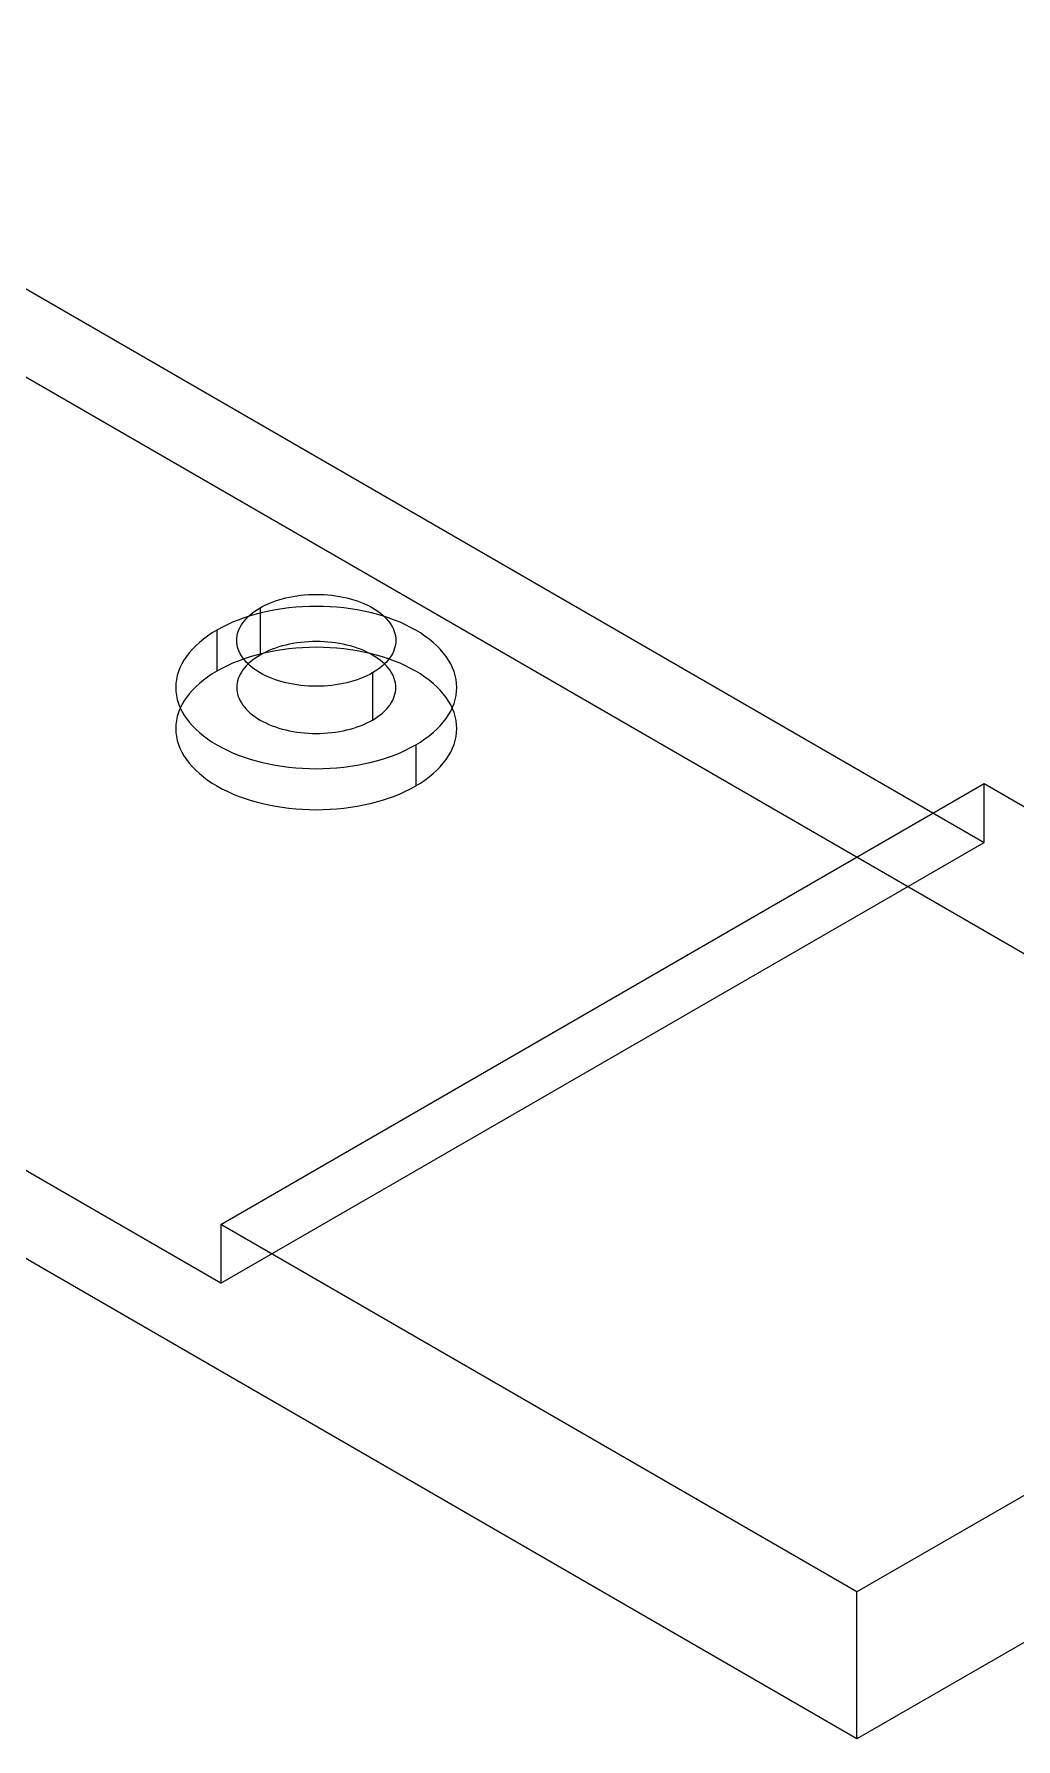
# Model space of a CAD drawing. Header units: inches. Extents: x 0.5 to 33.5, y 0.5 to 21.5.
# Drawn here: x 29.54 to 31.252, y 10.696 to 13.668 of the extents above; entities that cross this region are included whole.
import ezdxf

# ---------------------------------------------------------------- set-up
doc = ezdxf.new("R2010")
doc.units = ezdxf.units.IN
doc.header["$MEASUREMENT"] = 0

msp = doc.modelspace()

# ---------------------------------------------------------------- linework, layer by layer
at = {"layer": 'OUTLINE'}
for p, q in [((28.7562, 13.6675), (31.1964, 12.2587)), ((28.7562, 13.5138), (32.3056, 11.4646)), ((29.8654, 11.4902), (27.4252, 12.8991)), ((30.9746, 10.6961), (27.4252, 12.7454)), ((29.9915, 12.6875), (29.9981, 12.6885)), ((29.9981, 12.6885), (30.0047, 12.6894)), ((30.0047, 12.6894), (30.0114, 12.6901)), ((30.0114, 12.6901), (30.0182, 12.6905)), ((30.0182, 12.6905), (30.025, 12.6908)), ((30.025, 12.6908), (30.0318, 12.6909)), ((30.0318, 12.6909), (30.0386, 12.6908)), ((30.0386, 12.6908), (30.0454, 12.6905)), ((30.0454, 12.6905), (30.0521, 12.6901)), ((30.0521, 12.6901), (30.0588, 12.6894)), ((30.0588, 12.6894), (30.0655, 12.6885)), ((30.0655, 12.6885), (30.072, 12.6875)), ((29.9165, 12.6554), (29.9204, 12.6586)), ((29.9204, 12.6586), (29.9246, 12.6617)), ((29.9246, 12.6617), (29.929, 12.6646)), ((29.938, 12.6594), (29.927, 12.6566)), ((29.929, 12.6646), (29.9337, 12.6675)), ((29.9337, 12.6675), (29.9386, 12.6702)), ((29.9337, 12.6675), (29.9337, 12.5853)), ((29.9492, 12.6619), (29.938, 12.6594)), ((29.9386, 12.6702), (29.9438, 12.6728)), ((29.9438, 12.6728), (29.9492, 12.6752)), ((29.9492, 12.6752), (29.9547, 12.6774)), ((29.9606, 12.6641), (29.9492, 12.6619)), ((29.9547, 12.6774), (29.9605, 12.6795)), ((29.9605, 12.6795), (29.9664, 12.6815)), ((29.9722, 12.6659), (29.9606, 12.6641)), ((29.9664, 12.6815), (29.9725, 12.6832)), ((29.984, 12.6674), (29.9722, 12.6659)), ((29.9725, 12.6832), (29.9787, 12.6848)), ((29.9787, 12.6848), (29.985, 12.6863)), ((29.9958, 12.6686), (29.984, 12.6674)), ((29.985, 12.6863), (29.9915, 12.6875)), ((30.0077, 12.6695), (29.9958, 12.6686)), ((30.0197, 12.67), (30.0077, 12.6695)), ((30.0318, 12.6701), (30.0197, 12.67)), ((30.0438, 12.67), (30.0318, 12.6701)), ((30.0558, 12.6695), (30.0438, 12.67)), ((30.0677, 12.6686), (30.0558, 12.6695)), ((30.0796, 12.6674), (30.0677, 12.6686)), ((30.072, 12.6875), (30.0785, 12.6863)), ((30.0785, 12.6863), (30.0848, 12.6848)), ((30.0913, 12.6659), (30.0796, 12.6674)), ((30.0848, 12.6848), (30.091, 12.6832)), ((30.091, 12.6832), (30.0971, 12.6815)), ((30.1029, 12.6641), (30.0913, 12.6659)), ((30.0971, 12.6815), (30.1031, 12.6795)), ((30.1143, 12.6619), (30.1029, 12.6641)), ((30.1031, 12.6795), (30.1088, 12.6774)), ((30.1088, 12.6774), (30.1144, 12.6752)), ((30.1256, 12.6594), (30.1143, 12.6619)), ((30.1144, 12.6752), (30.1197, 12.6728)), ((30.1197, 12.6728), (30.1249, 12.6702)), ((30.1249, 12.6702), (30.1298, 12.6675)), ((30.1365, 12.6566), (30.1256, 12.6594)), ((30.1298, 12.6675), (30.1345, 12.6646)), ((30.1345, 12.6646), (30.139, 12.6617)), ((30.139, 12.6617), (30.1431, 12.6586)), ((30.1431, 12.6586), (30.1471, 12.6554)), ((29.8585, 12.6287), (29.8502, 12.6237)), ((29.8672, 12.6335), (29.8585, 12.6287)), ((29.8585, 12.6287), (29.8585, 12.5572)), ((29.8763, 12.638), (29.8672, 12.6335)), ((29.8858, 12.6423), (29.8763, 12.638)), ((29.8956, 12.6463), (29.8858, 12.6423)), ((29.9058, 12.65), (29.8956, 12.6463)), ((29.8958, 12.6265), (29.8973, 12.6303)), ((29.8973, 12.6303), (29.8991, 12.6341)), ((29.8991, 12.6341), (29.9012, 12.6378)), ((29.9012, 12.6378), (29.9037, 12.6415)), ((29.9037, 12.6415), (29.9064, 12.6451)), ((29.9162, 12.6534), (29.9058, 12.65)), ((29.9064, 12.6451), (29.9095, 12.6486)), ((29.9095, 12.6486), (29.9128, 12.652)), ((29.9128, 12.652), (29.9165, 12.6554)), ((29.927, 12.6566), (29.9162, 12.6534)), ((30.1473, 12.6534), (30.1365, 12.6566)), ((30.1471, 12.6554), (30.1507, 12.652)), ((30.1578, 12.65), (30.1473, 12.6534)), ((30.1507, 12.652), (30.1541, 12.6486)), ((30.1541, 12.6486), (30.1571, 12.6451)), ((30.1571, 12.6451), (30.1599, 12.6415)), ((30.1679, 12.6463), (30.1578, 12.65)), ((30.1599, 12.6415), (30.1623, 12.6378)), ((30.1623, 12.6378), (30.1645, 12.6341)), ((30.1645, 12.6341), (30.1663, 12.6303)), ((30.1663, 12.6303), (30.1678, 12.6265)), ((30.1778, 12.6423), (30.1679, 12.6463)), ((30.1872, 12.638), (30.1778, 12.6423)), ((30.1963, 12.6335), (30.1872, 12.638)), ((30.2051, 12.6287), (30.1963, 12.6335)), ((30.2134, 12.6237), (30.2051, 12.6287)), ((29.8216, 12.6014), (29.8156, 12.5953)), ((29.828, 12.6073), (29.8216, 12.6014)), ((29.8349, 12.6129), (29.828, 12.6073)), ((29.8423, 12.6184), (29.8349, 12.6129)), ((29.8502, 12.6237), (29.8423, 12.6184)), ((29.8931, 12.6109), (29.8933, 12.6148)), ((29.8933, 12.6069), (29.8931, 12.6109)), ((29.8933, 12.6148), (29.8938, 12.6187)), ((29.8938, 12.603), (29.8933, 12.6069)), ((29.8938, 12.6187), (29.8946, 12.6226)), ((29.8946, 12.5991), (29.8938, 12.603)), ((29.8946, 12.6226), (29.8958, 12.6265)), ((29.8958, 12.5953), (29.8946, 12.5991)), ((29.9664, 12.5993), (29.9605, 12.5973)), ((29.9725, 12.601), (29.9664, 12.5993)), ((29.9787, 12.6026), (29.9725, 12.601)), ((29.985, 12.604), (29.9787, 12.6026)), ((29.9915, 12.6053), (29.985, 12.604)), ((29.9981, 12.6063), (29.9915, 12.6053)), ((30.0047, 12.6072), (29.9981, 12.6063)), ((30.0114, 12.6078), (30.0047, 12.6072)), ((30.0182, 12.6083), (30.0114, 12.6078)), ((30.025, 12.6086), (30.0182, 12.6083)), ((30.0318, 12.6087), (30.025, 12.6086)), ((30.0386, 12.6086), (30.0318, 12.6087)), ((30.0454, 12.6083), (30.0386, 12.6086)), ((30.0521, 12.6078), (30.0454, 12.6083)), ((30.0588, 12.6072), (30.0521, 12.6078)), ((30.0655, 12.6063), (30.0588, 12.6072)), ((30.072, 12.6053), (30.0655, 12.6063)), ((30.0785, 12.604), (30.072, 12.6053)), ((30.0848, 12.6026), (30.0785, 12.604)), ((30.091, 12.601), (30.0848, 12.6026)), ((30.0971, 12.5993), (30.091, 12.601)), ((30.1031, 12.5973), (30.0971, 12.5993)), ((30.1678, 12.6265), (30.1689, 12.6226)), ((30.1689, 12.5991), (30.1678, 12.5953)), ((30.1689, 12.6226), (30.1698, 12.6187)), ((30.1698, 12.603), (30.1689, 12.5991)), ((30.1698, 12.6187), (30.1703, 12.6148)), ((30.1703, 12.6069), (30.1698, 12.603)), ((30.1703, 12.6148), (30.1704, 12.6109)), ((30.1704, 12.6109), (30.1703, 12.6069)), ((30.2212, 12.6184), (30.2134, 12.6237)), ((30.2286, 12.6129), (30.2212, 12.6184)), ((30.2355, 12.6073), (30.2286, 12.6129)), ((30.242, 12.6014), (30.2355, 12.6073)), ((30.2479, 12.5953), (30.242, 12.6014)), ((29.7972, 12.5697), (29.794, 12.563)), ((29.801, 12.5763), (29.7972, 12.5697)), ((29.8053, 12.5828), (29.801, 12.5763)), ((29.8102, 12.5891), (29.8053, 12.5828)), ((29.8156, 12.5953), (29.8102, 12.5891)), ((29.8858, 12.5708), (29.8763, 12.5666)), ((29.8956, 12.5748), (29.8858, 12.5708)), ((29.9058, 12.5785), (29.8956, 12.5748)), ((29.8973, 12.5914), (29.8958, 12.5953)), ((29.8991, 12.5876), (29.8973, 12.5914)), ((29.9012, 12.5839), (29.8991, 12.5876)), ((29.9037, 12.5802), (29.9012, 12.5839)), ((29.9064, 12.5766), (29.9037, 12.5802)), ((29.9162, 12.582), (29.9058, 12.5785)), ((29.9095, 12.5731), (29.9064, 12.5766)), ((29.9128, 12.5697), (29.9095, 12.5731)), ((29.9128, 12.5698), (29.9095, 12.5664)), ((29.9165, 12.5731), (29.9128, 12.5698)), ((29.9165, 12.5664), (29.9128, 12.5697)), ((29.927, 12.5851), (29.9162, 12.582)), ((29.9204, 12.5763), (29.9165, 12.5731)), ((29.9246, 12.5794), (29.9204, 12.5763)), ((29.929, 12.5824), (29.9246, 12.5794)), ((29.938, 12.5879), (29.927, 12.5851)), ((29.9337, 12.5853), (29.929, 12.5824)), ((29.9386, 12.588), (29.9337, 12.5853)), ((29.9492, 12.5904), (29.938, 12.5879)), ((29.9438, 12.5905), (29.9386, 12.588)), ((29.9492, 12.593), (29.9438, 12.5905)), ((29.9547, 12.5952), (29.9492, 12.593)), ((29.9606, 12.5926), (29.9492, 12.5904)), ((29.9605, 12.5973), (29.9547, 12.5952)), ((29.9722, 12.5944), (29.9606, 12.5926)), ((29.984, 12.596), (29.9722, 12.5944)), ((29.9958, 12.5971), (29.984, 12.596)), ((30.0077, 12.598), (29.9958, 12.5971)), ((30.0197, 12.5985), (30.0077, 12.598)), ((30.0318, 12.5987), (30.0197, 12.5985)), ((30.0438, 12.5985), (30.0318, 12.5987)), ((30.0558, 12.598), (30.0438, 12.5985)), ((30.0677, 12.5971), (30.0558, 12.598)), ((30.0796, 12.596), (30.0677, 12.5971)), ((30.0913, 12.5944), (30.0796, 12.596)), ((30.1029, 12.5926), (30.0913, 12.5944)), ((30.1143, 12.5904), (30.1029, 12.5926)), ((30.1088, 12.5952), (30.1031, 12.5973)), ((30.1144, 12.593), (30.1088, 12.5952)), ((30.1256, 12.5879), (30.1143, 12.5904)), ((30.1197, 12.5905), (30.1144, 12.593)), ((30.1249, 12.588), (30.1197, 12.5905)), ((30.1298, 12.5853), (30.1249, 12.588)), ((30.1365, 12.5851), (30.1256, 12.5879)), ((30.1345, 12.5824), (30.1298, 12.5853)), ((30.139, 12.5794), (30.1345, 12.5824)), ((30.1473, 12.582), (30.1365, 12.5851)), ((30.1431, 12.5763), (30.139, 12.5794)), ((30.1471, 12.5731), (30.1431, 12.5763)), ((30.1507, 12.5698), (30.1471, 12.5731)), ((30.1507, 12.5697), (30.1471, 12.5664)), ((30.1578, 12.5785), (30.1473, 12.582)), ((30.1541, 12.5731), (30.1507, 12.5697)), ((30.1541, 12.5664), (30.1507, 12.5698)), ((30.1571, 12.5766), (30.1541, 12.5731)), ((30.1599, 12.5802), (30.1571, 12.5766)), ((30.1679, 12.5748), (30.1578, 12.5785)), ((30.1623, 12.5839), (30.1599, 12.5802)), ((30.1645, 12.5876), (30.1623, 12.5839)), ((30.1663, 12.5914), (30.1645, 12.5876)), ((30.1678, 12.5953), (30.1663, 12.5914)), ((30.1778, 12.5708), (30.1679, 12.5748)), ((30.1872, 12.5666), (30.1778, 12.5708)), ((30.2533, 12.5891), (30.2479, 12.5953)), ((30.2582, 12.5828), (30.2533, 12.5891)), ((30.2625, 12.5763), (30.2582, 12.5828)), ((30.2663, 12.5697), (30.2625, 12.5763)), ((30.2695, 12.563), (30.2663, 12.5697)), ((29.7879, 12.5425), (29.787, 12.5356)), ((29.7893, 12.5494), (29.7879, 12.5425)), ((29.7914, 12.5563), (29.7893, 12.5494)), ((29.794, 12.563), (29.7914, 12.5563)), ((29.8349, 12.5415), (29.828, 12.5358)), ((29.8423, 12.5469), (29.8349, 12.5415)), ((29.8502, 12.5522), (29.8423, 12.5469)), ((29.8585, 12.5572), (29.8502, 12.5522)), ((29.8672, 12.562), (29.8585, 12.5572)), ((29.8763, 12.5666), (29.8672, 12.562)), ((29.8946, 12.5404), (29.8938, 12.5365)), ((29.8958, 12.5443), (29.8946, 12.5404)), ((29.8973, 12.5481), (29.8958, 12.5443)), ((29.8991, 12.5519), (29.8973, 12.5481)), ((29.9012, 12.5556), (29.8991, 12.5519)), ((29.9037, 12.5593), (29.9012, 12.5556)), ((29.9064, 12.5629), (29.9037, 12.5593)), ((29.9095, 12.5664), (29.9064, 12.5629)), ((29.9204, 12.5632), (29.9165, 12.5664)), ((29.9246, 12.5601), (29.9204, 12.5632)), ((29.929, 12.5571), (29.9246, 12.5601)), ((29.9337, 12.5543), (29.929, 12.5571)), ((29.9386, 12.5516), (29.9337, 12.5543)), ((29.9438, 12.549), (29.9386, 12.5516)), ((29.9492, 12.5466), (29.9438, 12.549)), ((29.9547, 12.5443), (29.9492, 12.5466)), ((29.9605, 12.5422), (29.9547, 12.5443)), ((29.9664, 12.5403), (29.9605, 12.5422)), ((29.9725, 12.5385), (29.9664, 12.5403)), ((30.0971, 12.5403), (30.091, 12.5385)), ((30.1031, 12.5422), (30.0971, 12.5403)), ((30.1088, 12.5443), (30.1031, 12.5422)), ((30.1144, 12.5466), (30.1088, 12.5443)), ((30.1197, 12.549), (30.1144, 12.5466)), ((30.1249, 12.5516), (30.1197, 12.549)), ((30.1298, 12.5543), (30.1249, 12.5516)), ((30.1345, 12.5571), (30.1298, 12.5543)), ((30.1298, 12.5543), (30.1298, 12.472)), ((30.139, 12.5601), (30.1345, 12.5571)), ((30.1431, 12.5632), (30.139, 12.5601)), ((30.1471, 12.5664), (30.1431, 12.5632)), ((30.1571, 12.5629), (30.1541, 12.5664)), ((30.1599, 12.5593), (30.1571, 12.5629)), ((30.1623, 12.5556), (30.1599, 12.5593)), ((30.1645, 12.5519), (30.1623, 12.5556)), ((30.1663, 12.5481), (30.1645, 12.5519)), ((30.1678, 12.5443), (30.1663, 12.5481)), ((30.1689, 12.5404), (30.1678, 12.5443)), ((30.1698, 12.5365), (30.1689, 12.5404)), ((30.1963, 12.562), (30.1872, 12.5666)), ((30.2051, 12.5572), (30.1963, 12.562)), ((30.2134, 12.5522), (30.2051, 12.5572)), ((30.2212, 12.5469), (30.2134, 12.5522)), ((30.2286, 12.5415), (30.2212, 12.5469)), ((30.2355, 12.5358), (30.2286, 12.5415)), ((30.2721, 12.5563), (30.2695, 12.563)), ((30.2742, 12.5494), (30.2721, 12.5563)), ((30.2757, 12.5425), (30.2742, 12.5494)), ((30.2765, 12.5356), (30.2757, 12.5425)), ((29.787, 12.5356), (29.7867, 12.5286)), ((29.7867, 12.5286), (29.787, 12.5217)), ((29.787, 12.5217), (29.7879, 12.5148)), ((29.7879, 12.5148), (29.7893, 12.5079)), ((29.8053, 12.5113), (29.801, 12.5048)), ((29.8102, 12.5177), (29.8053, 12.5113)), ((29.8156, 12.5239), (29.8102, 12.5177)), ((29.8216, 12.5299), (29.8156, 12.5239)), ((29.828, 12.5358), (29.8216, 12.5299)), ((29.8933, 12.5326), (29.8931, 12.5286)), ((29.8931, 12.5286), (29.8933, 12.5247)), ((29.8938, 12.5365), (29.8933, 12.5326)), ((29.8933, 12.5247), (29.8938, 12.5208)), ((29.8938, 12.5208), (29.8946, 12.5169)), ((29.8946, 12.5169), (29.8958, 12.513)), ((29.8958, 12.513), (29.8973, 12.5092)), ((29.9787, 12.5369), (29.9725, 12.5385)), ((29.985, 12.5355), (29.9787, 12.5369)), ((29.9915, 12.5343), (29.985, 12.5355)), ((29.9981, 12.5332), (29.9915, 12.5343)), ((30.0047, 12.5324), (29.9981, 12.5332)), ((30.0114, 12.5317), (30.0047, 12.5324)), ((30.0182, 12.5312), (30.0114, 12.5317)), ((30.025, 12.5309), (30.0182, 12.5312)), ((30.0318, 12.5308), (30.025, 12.5309)), ((30.0386, 12.5309), (30.0318, 12.5308)), ((30.0454, 12.5312), (30.0386, 12.5309)), ((30.0521, 12.5317), (30.0454, 12.5312)), ((30.0588, 12.5324), (30.0521, 12.5317)), ((30.0655, 12.5332), (30.0588, 12.5324)), ((30.072, 12.5343), (30.0655, 12.5332)), ((30.0785, 12.5355), (30.072, 12.5343)), ((30.0848, 12.5369), (30.0785, 12.5355)), ((30.091, 12.5385), (30.0848, 12.5369)), ((30.1663, 12.5092), (30.1678, 12.513)), ((30.1678, 12.513), (30.1689, 12.5169)), ((30.1689, 12.5169), (30.1698, 12.5208)), ((30.1703, 12.5326), (30.1698, 12.5365)), ((30.1698, 12.5208), (30.1703, 12.5247)), ((30.1704, 12.5286), (30.1703, 12.5326)), ((30.1703, 12.5247), (30.1704, 12.5286)), ((30.242, 12.5299), (30.2355, 12.5358)), ((30.2479, 12.5239), (30.242, 12.5299)), ((30.2533, 12.5177), (30.2479, 12.5239)), ((30.2582, 12.5113), (30.2533, 12.5177)), ((30.2625, 12.5048), (30.2582, 12.5113)), ((30.2742, 12.5079), (30.2757, 12.5148)), ((30.2757, 12.5148), (30.2765, 12.5217)), ((30.2768, 12.5286), (30.2765, 12.5356)), ((30.2765, 12.5217), (30.2768, 12.5286)), ((29.7893, 12.5079), (29.7914, 12.501)), ((29.7914, 12.4848), (29.7893, 12.4779)), ((29.7914, 12.501), (29.794, 12.4943)), ((29.794, 12.4916), (29.7914, 12.4848)), ((29.7972, 12.4983), (29.794, 12.4916)), ((29.794, 12.4943), (29.7972, 12.4876)), ((29.801, 12.5048), (29.7972, 12.4983)), ((29.7972, 12.4876), (29.801, 12.481)), ((29.801, 12.481), (29.8053, 12.4745)), ((29.8973, 12.5092), (29.8991, 12.5054)), ((29.8991, 12.5054), (29.9012, 12.5017)), ((29.9012, 12.5017), (29.9037, 12.498)), ((29.9037, 12.498), (29.9064, 12.4944)), ((29.9064, 12.4944), (29.9095, 12.4909)), ((29.9095, 12.4909), (29.9128, 12.4875)), ((29.9128, 12.4875), (29.9165, 12.4842)), ((29.9165, 12.4842), (29.9204, 12.481)), ((29.9204, 12.481), (29.9246, 12.4779)), ((30.139, 12.4779), (30.1431, 12.481)), ((30.1431, 12.481), (30.1471, 12.4842)), ((30.1471, 12.4842), (30.1507, 12.4875)), ((30.1507, 12.4875), (30.1541, 12.4909)), ((30.1541, 12.4909), (30.1571, 12.4944)), ((30.1571, 12.4944), (30.1599, 12.498)), ((30.1599, 12.498), (30.1623, 12.5017)), ((30.1623, 12.5017), (30.1645, 12.5054)), ((30.1645, 12.5054), (30.1663, 12.5092)), ((30.2582, 12.4745), (30.2625, 12.481)), ((30.2663, 12.4983), (30.2625, 12.5048)), ((30.2625, 12.481), (30.2663, 12.4876)), ((30.2695, 12.4916), (30.2663, 12.4983)), ((30.2663, 12.4876), (30.2695, 12.4943)), ((30.2695, 12.4943), (30.2721, 12.501)), ((30.2721, 12.4848), (30.2695, 12.4916)), ((30.2721, 12.501), (30.2742, 12.5079)), ((30.2742, 12.4779), (30.2721, 12.4848)), ((29.787, 12.4641), (29.7867, 12.4572)), ((29.7867, 12.4572), (29.787, 12.4502)), ((29.7879, 12.471), (29.787, 12.4641)), ((29.7893, 12.4779), (29.7879, 12.471)), ((29.8053, 12.4745), (29.8102, 12.4681)), ((29.8102, 12.4681), (29.8156, 12.4619)), ((29.8156, 12.4619), (29.8216, 12.4559)), ((29.8216, 12.4559), (29.828, 12.45)), ((29.9246, 12.4779), (29.929, 12.4749)), ((29.929, 12.4749), (29.9337, 12.472)), ((29.9337, 12.472), (29.9386, 12.4693)), ((29.9386, 12.4693), (29.9438, 12.4668)), ((29.9438, 12.4668), (29.9492, 12.4643)), ((29.9492, 12.4643), (29.9547, 12.4621)), ((29.9547, 12.4621), (29.9605, 12.46)), ((29.9605, 12.46), (29.9664, 12.458)), ((29.9664, 12.458), (29.9725, 12.4563)), ((29.9725, 12.4563), (29.9787, 12.4547)), ((29.9787, 12.4547), (29.985, 12.4533)), ((29.985, 12.4533), (29.9915, 12.452)), ((29.9915, 12.452), (29.9981, 12.451)), ((29.9981, 12.451), (30.0047, 12.4501)), ((30.0588, 12.4501), (30.0655, 12.451)), ((30.0655, 12.451), (30.072, 12.452)), ((30.072, 12.452), (30.0785, 12.4533)), ((30.0785, 12.4533), (30.0848, 12.4547)), ((30.0848, 12.4547), (30.091, 12.4563)), ((30.091, 12.4563), (30.0971, 12.458)), ((30.0971, 12.458), (30.1031, 12.46)), ((30.1031, 12.46), (30.1088, 12.4621)), ((30.1088, 12.4621), (30.1144, 12.4643)), ((30.1144, 12.4643), (30.1197, 12.4668)), ((30.1197, 12.4668), (30.1249, 12.4693)), ((30.1249, 12.4693), (30.1298, 12.472)), ((30.1298, 12.472), (30.1345, 12.4749)), ((30.1345, 12.4749), (30.139, 12.4779)), ((30.2355, 12.45), (30.242, 12.4559)), ((30.242, 12.4559), (30.2479, 12.4619)), ((30.2479, 12.4619), (30.2533, 12.4681)), ((30.2533, 12.4681), (30.2582, 12.4745)), ((30.2757, 12.471), (30.2742, 12.4779)), ((30.2765, 12.4641), (30.2757, 12.471)), ((30.2768, 12.4572), (30.2765, 12.4641)), ((30.2765, 12.4502), (30.2768, 12.4572)), ((29.787, 12.4502), (29.7879, 12.4433)), ((29.7879, 12.4433), (29.7893, 12.4364)), ((29.7893, 12.4364), (29.7914, 12.4296)), ((29.7914, 12.4296), (29.794, 12.4228)), ((29.794, 12.4228), (29.7972, 12.4161)), ((29.828, 12.45), (29.8349, 12.4444)), ((29.8349, 12.4444), (29.8423, 12.4389)), ((29.8423, 12.4389), (29.8502, 12.4336)), ((29.8502, 12.4336), (29.8585, 12.4286)), ((29.8585, 12.4286), (29.8672, 12.4238)), ((29.8672, 12.4238), (29.8763, 12.4193)), ((30.0047, 12.4501), (30.0114, 12.4495)), ((30.0114, 12.4495), (30.0182, 12.449)), ((30.0182, 12.449), (30.025, 12.4487)), ((30.025, 12.4487), (30.0318, 12.4486)), ((30.0318, 12.4486), (30.0386, 12.4487)), ((30.0386, 12.4487), (30.0454, 12.449)), ((30.0454, 12.449), (30.0521, 12.4495)), ((30.0521, 12.4495), (30.0588, 12.4501)), ((30.1872, 12.4193), (30.1963, 12.4238)), ((30.1963, 12.4238), (30.2051, 12.4286)), ((30.2051, 12.4286), (30.2134, 12.4336)), ((30.2051, 12.4286), (30.2051, 12.3571)), ((30.2134, 12.4336), (30.2212, 12.4389)), ((30.2212, 12.4389), (30.2286, 12.4444)), ((30.2286, 12.4444), (30.2355, 12.45)), ((30.2663, 12.4161), (30.2695, 12.4228)), ((30.2695, 12.4228), (30.2721, 12.4296)), ((30.2721, 12.4296), (30.2742, 12.4364)), ((30.2742, 12.4364), (30.2757, 12.4433)), ((30.2757, 12.4433), (30.2765, 12.4502)), ((29.7972, 12.4161), (29.801, 12.4095)), ((29.801, 12.4095), (29.8053, 12.403)), ((29.8053, 12.403), (29.8102, 12.3967)), ((29.8102, 12.3967), (29.8156, 12.3905)), ((29.8763, 12.4193), (29.8858, 12.415)), ((29.8858, 12.415), (29.8956, 12.411)), ((29.8956, 12.411), (29.9058, 12.4073)), ((29.9058, 12.4073), (29.9162, 12.4039)), ((29.9162, 12.4039), (29.927, 12.4007)), ((29.927, 12.4007), (29.938, 12.3979)), ((29.938, 12.3979), (29.9492, 12.3954)), ((29.9492, 12.3954), (29.9606, 12.3932)), ((29.9606, 12.3932), (29.9722, 12.3914)), ((29.9722, 12.3914), (29.984, 12.3899)), ((30.0796, 12.3899), (30.0913, 12.3914)), ((30.0913, 12.3914), (30.1029, 12.3932)), ((30.1029, 12.3932), (30.1143, 12.3954)), ((30.1143, 12.3954), (30.1256, 12.3979)), ((30.1256, 12.3979), (30.1365, 12.4007)), ((30.1365, 12.4007), (30.1473, 12.4039)), ((30.1473, 12.4039), (30.1578, 12.4073)), ((30.1578, 12.4073), (30.1679, 12.411)), ((30.1679, 12.411), (30.1778, 12.415)), ((30.1778, 12.415), (30.1872, 12.4193)), ((30.2479, 12.3905), (30.2533, 12.3967)), ((30.2533, 12.3967), (30.2582, 12.403)), ((30.2582, 12.403), (30.2625, 12.4095)), ((30.2625, 12.4095), (30.2663, 12.4161)), ((29.8156, 12.3905), (29.8216, 12.3844)), ((29.8216, 12.3844), (29.828, 12.3786)), ((29.828, 12.3786), (29.8349, 12.3729)), ((29.8349, 12.3729), (29.8423, 12.3674)), ((29.8423, 12.3674), (29.8502, 12.3622)), ((29.8502, 12.3622), (29.8585, 12.3571)), ((29.984, 12.3899), (29.9958, 12.3887)), ((29.9958, 12.3887), (30.0077, 12.3878)), ((30.0077, 12.3878), (30.0197, 12.3873)), ((30.0197, 12.3873), (30.0318, 12.3871)), ((30.0318, 12.3871), (30.0438, 12.3873)), ((30.0438, 12.3873), (30.0558, 12.3878)), ((30.0558, 12.3878), (30.0677, 12.3887)), ((30.0677, 12.3887), (30.0796, 12.3899)), ((30.2051, 12.3571), (30.2134, 12.3622)), ((30.2134, 12.3622), (30.2212, 12.3674)), ((30.2212, 12.3674), (30.2286, 12.3729)), ((30.2286, 12.3729), (30.2355, 12.3786)), ((30.2355, 12.3786), (30.242, 12.3844)), ((30.242, 12.3844), (30.2479, 12.3905)), ((29.8585, 12.3571), (29.8672, 12.3523)), ((29.8654, 11.5926), (31.1964, 12.3611)), ((29.8672, 12.3523), (29.8763, 12.3478)), ((29.8763, 12.3478), (29.8858, 12.3435)), ((29.8858, 12.3435), (29.8956, 12.3395)), ((29.8956, 12.3395), (29.9058, 12.3358)), ((29.9058, 12.3358), (29.9162, 12.3324)), ((29.9162, 12.3324), (29.927, 12.3293)), ((30.1365, 12.3293), (30.1473, 12.3324)), ((30.1473, 12.3324), (30.1578, 12.3358)), ((30.1578, 12.3358), (30.1679, 12.3395)), ((30.1679, 12.3395), (30.1778, 12.3435)), ((30.1778, 12.3435), (30.1872, 12.3478)), ((30.1872, 12.3478), (30.1963, 12.3523)), ((30.1963, 12.3523), (30.2051, 12.3571)), ((31.1964, 12.3611), (32.3056, 11.7207)), ((31.1964, 12.2587), (31.1964, 12.3611)), ((29.927, 12.3293), (29.938, 12.3264)), ((29.938, 12.3264), (29.9492, 12.3239)), ((29.9492, 12.3239), (29.9606, 12.3218)), ((29.9606, 12.3218), (29.9722, 12.3199)), ((29.9722, 12.3199), (29.984, 12.3184)), ((29.984, 12.3184), (29.9958, 12.3172)), ((29.9958, 12.3172), (30.0077, 12.3164)), ((30.0077, 12.3164), (30.0197, 12.3158)), ((30.0197, 12.3158), (30.0318, 12.3157)), ((30.0318, 12.3157), (30.0438, 12.3158)), ((30.0438, 12.3158), (30.0558, 12.3164)), ((30.0558, 12.3164), (30.0677, 12.3172)), ((30.0677, 12.3172), (30.0796, 12.3184)), ((30.0796, 12.3184), (30.0913, 12.3199)), ((30.0913, 12.3199), (30.1029, 12.3218)), ((30.1029, 12.3218), (30.1143, 12.3239)), ((30.1143, 12.3239), (30.1256, 12.3264)), ((30.1256, 12.3264), (30.1365, 12.3293)), ((29.8654, 11.4902), (31.1964, 12.2587)), ((30.9746, 10.9522), (29.8654, 11.5926)), ((29.8654, 11.5926), (29.8654, 11.4902)), ((31.3073, 11.1444), (30.9746, 10.9522)), ((30.9746, 10.6961), (30.9746, 10.9522)), ((31.3073, 10.8882), (30.9746, 10.6961))]:
    msp.add_line(p, q, dxfattribs=at)

doc.saveas('drawing.dxf')
